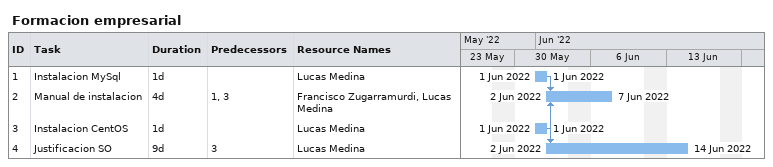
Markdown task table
Formacion empresarial

| ID | Task | Duration | Start | Finish | Predecessors | Resources |
|---|---|---|---|---|---|---|
| 1 | Instalacion MySql | 1d | 2022-06-01 | 2022-06-01 |  | Lucas Medina |
| 2 | Manual de instalacion | 4d | 2022-06-02 | 2022-06-07 | 1, 3 | Francisco Zugarramurdi, Lucas Medina |
| 3 | Instalacion CentOS | 1d | 2022-06-01 | 2022-06-01 |  | Lucas Medina |
| 4 | Justificacion SO | 9d | 2022-06-02 | 2022-06-14 | 3 | Lucas Medina |
